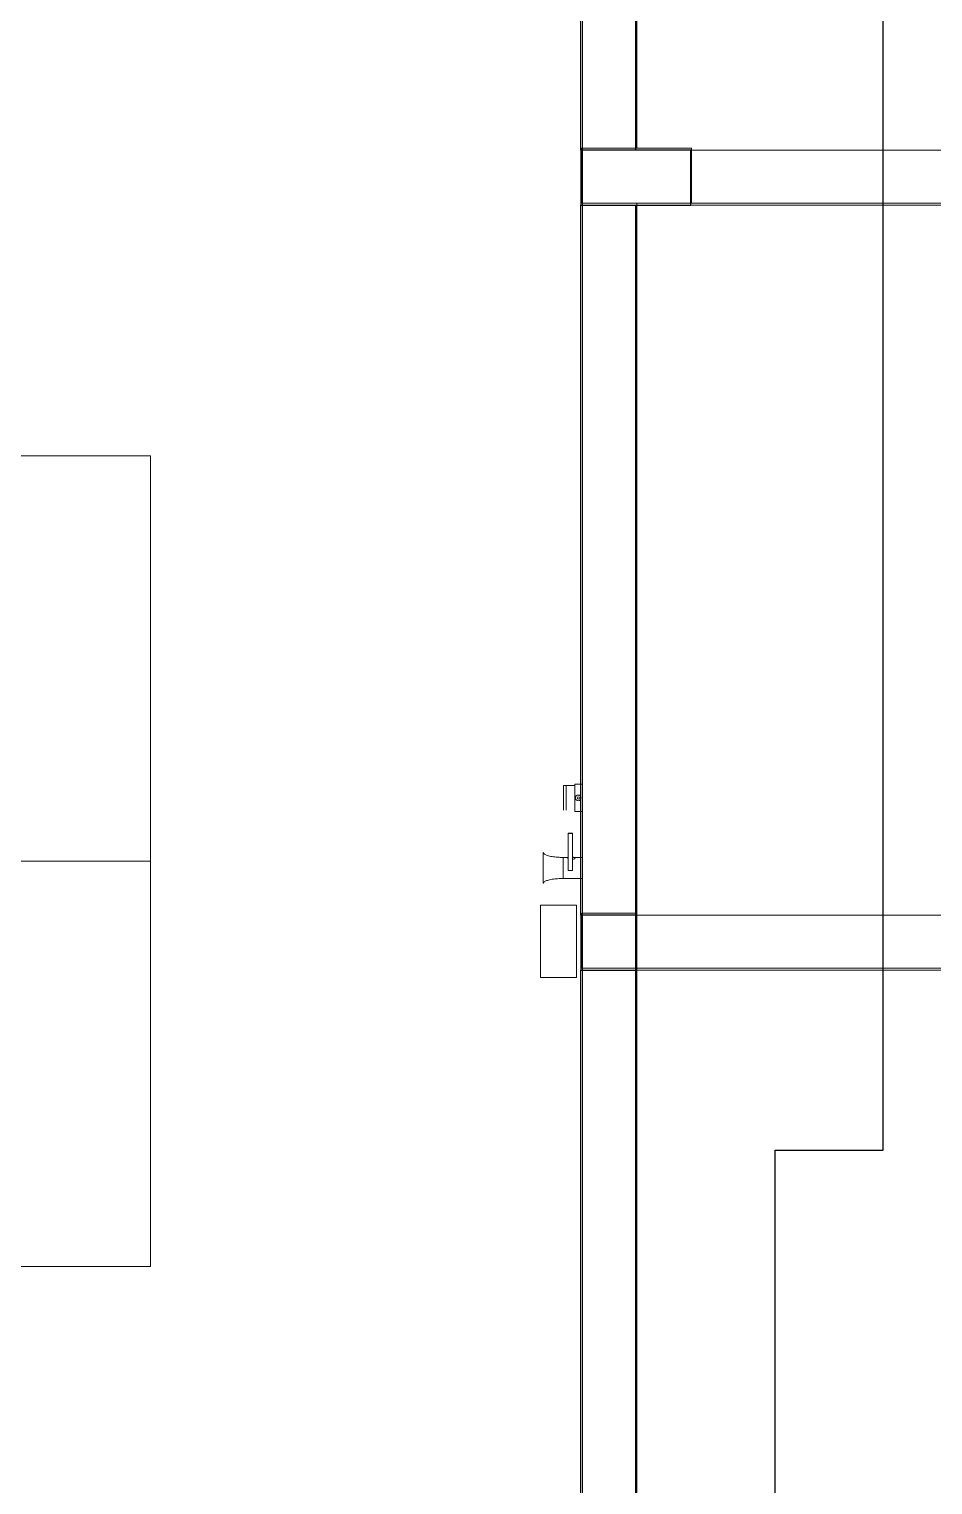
# Model space of a CAD drawing. Header units: inches. Extents: x -1128 to 651, y 96 to 845.
# Drawn here: x -978.31 to -973.78, y 689.61 to 696.91 of the extents above; entities that cross this region are included whole.
import ezdxf

# ---------------------------------------------------------------- set-up
doc = ezdxf.new("R2010")
doc.units = ezdxf.units.IN
doc.header["$MEASUREMENT"] = 0
doc.linetypes.add('DASHDOT', pattern=[1, 0.5, -0.25, 0, -0.25])
for name, color, linetype in [('Background Stuff', 253, 'Continuous'), ('CABLE ROUTE OF GENERATOR AND MCC ROOM-EMBED 1_DWG$0$DwgTemplate', 7, 'Continuous'), ('硅胶总平面底图 工艺装置区', 253, 'Continuous')]:
    doc.layers.add(name, color=color, linetype=linetype)
doc.layers.add('Layout', color=6, linetype='Continuous', lineweight=18)

msp = doc.modelspace()

# ---------------------------------------------------------------- linework, layer by layer
at = {"color": 6, "lineweight": 0}
msp.add_lwpolyline([(-975.5391, 707.3874), (-967.1458, 707.3874), (-967.1458, 684.9151), (-975.5391, 684.9151)], close=True, dxfattribs=at)
at = {"layer": 'Background Stuff', "linetype": 'Continuous'}
for p, q in [((-975.5483, 696.3022), (-975.5483, 699.7229)), ((-975.2728, 696.3022), (-975.2728, 699.7229)), ((-975.5483, 696.3022), (-975.5483, 696.0267)), ((-974.9974, 696.3022), (-975.5483, 696.3022)), ((-974.9974, 696.0267), (-974.9974, 696.3022)), ((-975.5483, 692.4682), (-975.5483, 696.0267)), ((-975.5483, 696.0267), (-974.9974, 696.0267)), ((-975.2728, 692.4682), (-975.2728, 696.0267)), ((-975.5483, 692.4682), (-975.5483, 692.1927)), ((-975.2728, 692.4682), (-975.5483, 692.4682)), ((-975.2728, 692.1927), (-975.2728, 692.4682)), ((-975.5483, 688.6802), (-975.5483, 692.1927)), ((-975.5483, 692.1927), (-975.2728, 692.1927)), ((-975.2728, 688.6802), (-975.2728, 692.1927))]:
    msp.add_line(p, q, dxfattribs=at)
at = {"layer": 'CABLE ROUTE OF GENERATOR AND MCC ROOM-EMBED 1_DWG$0$DwgTemplate', "color": 200, "linetype": 'Continuous', "lineweight": -3}
msp.add_lwpolyline([(-974.574, 685.1905), (-974.574, 691.2914), (-974.0325, 691.2914), (-974.0325, 704.9328)], dxfattribs=at)
at = {"layer": 'Layout'}
for p, q in [((-977.705, 694.7696), (-1004.5749, 694.7696)), ((-977.705, 694.7696), (-977.705, 690.7083)), ((-977.705, 690.7083), (-1004.5995, 690.7083))]:
    msp.add_line(p, q, dxfattribs=at)
at = {"layer": 'Layout', "linetype": 'DASHDOT', "ltscale": 5}
msp.add_line((-977.705, 692.739), (-1017.4601, 692.739), dxfattribs=at)
at = {"layer": '硅胶总平面底图 工艺装置区', "color": 253, "linetype": 'Continuous', "lineweight": 0}
for p, q in [((-975.2681, 696.312), (-975.2681, 699.7327)), ((-974.9927, 696.312), (-975.5436, 696.312)), ((-975.5436, 696.312), (-975.5436, 696.0365)), ((-974.9974, 696.3022), (-967.6968, 696.3022)), ((-974.9927, 696.0365), (-974.9927, 696.312)), ((-975.5436, 696.0365), (-974.9927, 696.0365)), ((-975.2681, 692.4781), (-975.2681, 696.0365)), ((-974.9974, 696.0267), (-967.6968, 696.0267)), ((-974.9927, 696.0365), (-967.6921, 696.0365)), ((-975.6355, 692.9942), (-975.6355, 693.1181)), ((-975.6211, 693.1181), (-975.6355, 693.1181)), ((-975.6211, 692.9942), (-975.6211, 693.1181)), ((-975.6211, 693.1181), (-975.5781, 693.1181)), ((-975.5436, 693.125), (-975.5781, 693.125)), ((-975.5781, 693.125), (-975.5781, 692.9873)), ((-975.6355, 693.001), (-975.6355, 692.9942)), ((-975.5781, 692.9873), (-975.5436, 692.9873)), ((-975.6119, 692.8795), (-975.5891, 692.8795)), ((-975.6119, 692.8795), (-975.6119, 692.8781)), ((-975.6119, 692.8795), (-975.6119, 692.6923)), ((-975.6119, 692.8781), (-975.5891, 692.8781)), ((-975.5891, 692.8781), (-975.5891, 692.8795)), ((-975.5891, 692.6923), (-975.5891, 692.8795)), ((-975.7361, 692.705), (-975.7361, 692.7818)), ((-975.6367, 692.6521), (-975.6367, 692.7579)), ((-975.6367, 692.7579), (-975.6119, 692.7579)), ((-975.5891, 692.7579), (-975.5436, 692.7579)), ((-975.7361, 692.6282), (-975.7361, 692.705)), ((-975.6119, 692.6923), (-975.5891, 692.6923)), ((-975.6367, 692.6521), (-975.5436, 692.6521)), ((-975.75, 692.5179), (-975.5693, 692.5179)), ((-975.75, 692.5179), (-975.5693, 692.5179)), ((-975.75, 692.5179), (-975.75, 692.1563)), ((-975.75, 692.1563), (-975.75, 692.5179)), ((-975.5693, 692.1563), (-975.5693, 692.5179)), ((-975.5693, 692.1563), (-975.5693, 692.5179)), ((-975.5436, 692.4781), (-975.5436, 692.2026)), ((-975.2681, 692.4781), (-975.5436, 692.4781)), ((-975.2728, 692.4682), (-967.4213, 692.4682)), ((-975.2681, 692.2026), (-975.2681, 692.4781)), ((-975.5693, 692.1563), (-975.75, 692.1563)), ((-975.5693, 692.1563), (-975.75, 692.1563)), ((-975.5436, 692.2026), (-975.2681, 692.2026)), ((-975.2728, 692.1927), (-967.4213, 692.1927)), ((-975.2681, 692.2026), (-967.4166, 692.2026)), ((-975.2681, 688.6901), (-975.2681, 692.2026))]:
    msp.add_line(p, q, dxfattribs=at)
for radius in [0.0143, 0.00574]:
    msp.add_circle((-975.5609, 693.0561), radius, dxfattribs=at)
for major_axis, start_param, end_param in [((-0.0179, 0), 5.931591, 6.283185), ((-0.0179, 0), 0, 0.351594), ((0.0179, 0), 5.052012, 7.514359)]:
    msp.add_ellipse((-975.5951, 692.7539), major_axis=major_axis, ratio=0.382683, start_param=start_param, end_param=end_param, dxfattribs=at)
for points in [[(-975.7361, 692.7818), (-975.7361, 692.7812), (-975.736, 692.7806), (-975.7358, 692.78), (-975.7356, 692.7793), (-975.7353, 692.7787), (-975.7348, 692.778), (-975.7342, 692.7771), (-975.7334, 692.7763), (-975.7325, 692.7754), (-975.731, 692.7741), (-975.7291, 692.7729), (-975.7267, 692.7717), (-975.7225, 692.7695), (-975.7168, 692.7675), (-975.7101, 692.7657), (-975.7031, 692.7638), (-975.6948, 692.7623), (-975.6858, 692.761), (-975.6767, 692.7598), (-975.6669, 692.7589), (-975.6567, 692.7584), (-975.6501, 692.7581), (-975.6434, 692.7579), (-975.6367, 692.7579)], [(-975.7361, 692.6282), (-975.7361, 692.6288), (-975.736, 692.6294), (-975.7358, 692.63), (-975.7356, 692.6307), (-975.7353, 692.6314), (-975.7348, 692.6321), (-975.7342, 692.6329), (-975.7334, 692.6338), (-975.7325, 692.6346), (-975.731, 692.6359), (-975.7291, 692.6372), (-975.7267, 692.6384), (-975.7225, 692.6405), (-975.7168, 692.6426), (-975.7101, 692.6444), (-975.7031, 692.6462), (-975.6948, 692.6478), (-975.6858, 692.649), (-975.6767, 692.6503), (-975.6669, 692.6512), (-975.6567, 692.6517), (-975.6501, 692.652), (-975.6434, 692.6521), (-975.6367, 692.6521)]]:
    msp.add_open_spline(points, degree=3, knots=[0, 0, 0, 0, 0.077147, 0.077147, 0.077147, 0.16172, 0.16172, 0.16172, 0.27128, 0.27128, 0.27128, 0.438196, 0.438196, 0.438196, 0.740423, 0.740423, 0.740423, 1.054582, 1.054582, 1.054582, 1.368741, 1.368741, 1.368741, 1.570796, 1.570796, 1.570796, 1.570796], dxfattribs=at)

doc.saveas('drawing.dxf')
